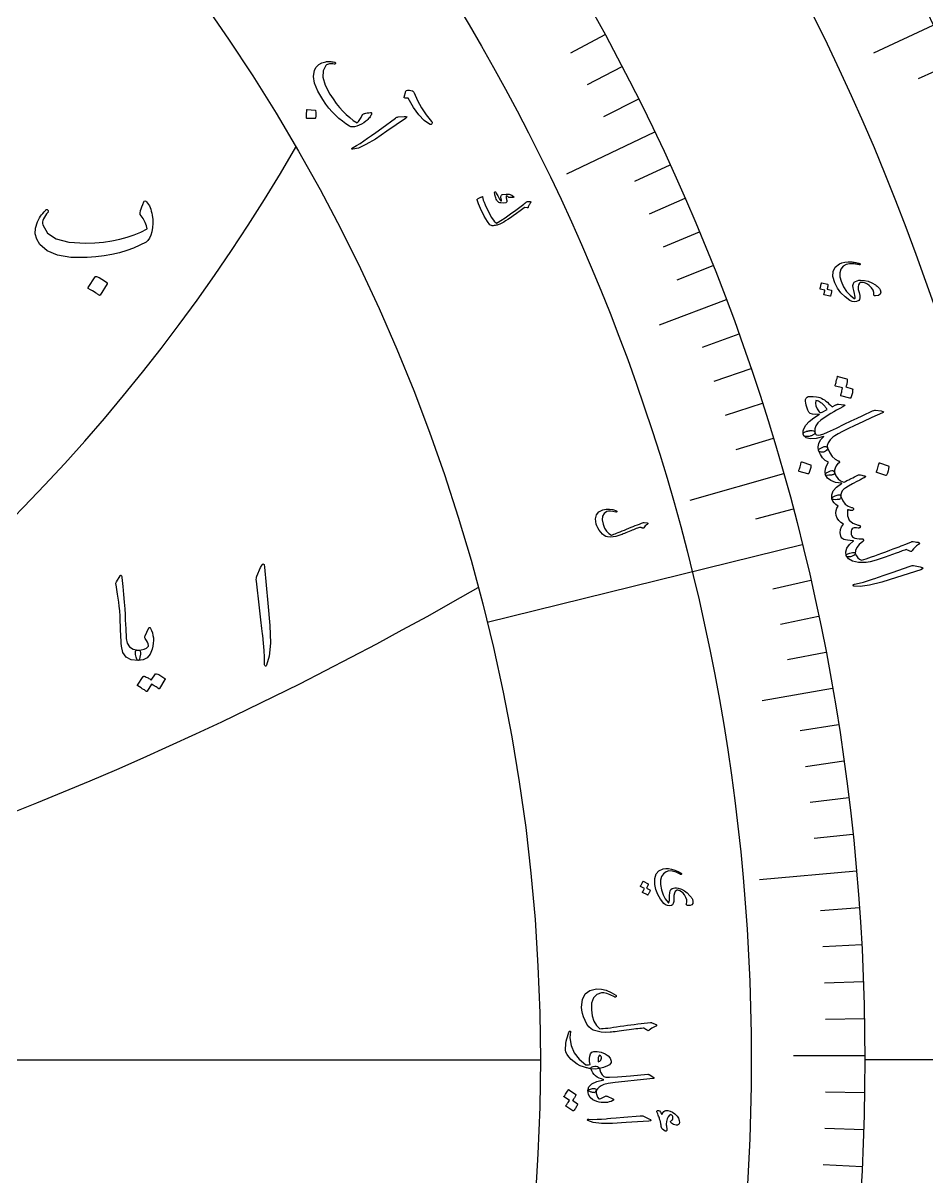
# Model space of a CAD drawing. Header units: millimetres. Extents: x -140 to 140, y -140 to 184.
# Drawn here: x 67.7 to 114.5, y -6.1 to 53.7 of the extents above; entities that cross this region are included whole.
import ezdxf

# ---------------------------------------------------------------- set-up
doc = ezdxf.new("R2010")
doc.units = ezdxf.units.MM
for name, color, linetype in [('CUT_OUTER', 1, 'Continuous'), ('ENGRAVE', 7, 'Continuous'), ('ENGRAVE_FINE', 8, 'Continuous'), ('TEXT', 5, 'Continuous')]:
    doc.layers.add(name, color=color, linetype=linetype)

msp = doc.modelspace()

# ---------------------------------------------------------------- linework, layer by layer
at = {"layer": 'CUT_OUTER'}
msp.add_arc((0, 0), 140, 175.78125, 4.570313, dxfattribs=at)
at = {"layer": 'ENGRAVE'}
for points in [[(114.8292, 53.5457), (111.7586, 52.1139)], [(100.4062, 48.0238), (95.8595, 45.8491)], [(104.1177, 39.3345), (100.6602, 38.0283)], [(107.0856, 30.3374), (102.2365, 28.9637)], [(108.0583, 26.6663), (91.7476, 22.6412)], [(109.6275, 19.2226), (105.987, 18.5842)], [(110.8702, 9.7716), (105.8497, 9.3291)], [(-94.5, 0), (94.5, 0)], [(0, 0), (94.5, 0)], [(111.2998, 0.2216), (107.6038, 0.2143)], [(126.7, 0), (111.3, 0)]]:
    msp.add_lwpolyline(points, dxfattribs=at)
for radius in [137.2, 137.2, 133.525, 126.7, 126.7, 121.31, 111.3, 111.3, 105.42, 94.5, 94.5]:
    msp.add_circle((0, 0), radius, dxfattribs=at)
for centre, radius, end in [((0, 94.5), 94.5, 330.000001), ((0, 182.56), 182.56, 300)]:
    msp.add_arc(centre, radius, 270, end, dxfattribs=at)
at = {"layer": 'ENGRAVE_FINE'}
for points in [[(97.8356, 53.0648), (96.0635, 52.1037)], [(98.7205, 51.3999), (96.9324, 50.4689)], [(115.7462, 51.5335), (114.058, 50.7819)], [(99.5774, 49.7194), (97.7738, 48.8189)], [(101.2065, 46.3135), (99.3733, 45.4746)], [(101.978, 44.5889), (100.1309, 43.7812)], [(102.7206, 42.8506), (100.86, 42.0744)], [(103.4339, 41.0989), (101.5604, 40.3545)], [(104.7717, 37.5578), (102.8739, 36.8775)], [(105.3957, 35.7692), (103.4866, 35.1213)], [(105.9895, 33.9693), (104.0697, 33.354)], [(106.5529, 32.1585), (104.6229, 31.576)], [(107.5875, 28.5065), (105.6387, 27.9902)], [(108.4979, 24.8172), (106.5327, 24.3677)], [(108.9061, 22.9599), (106.9334, 22.544)], [(109.2827, 21.0948), (107.3032, 20.7127)], [(109.9404, 17.3436), (107.949, 17.0294)], [(110.2213, 15.4585), (108.2248, 15.1785)], [(110.4699, 13.5677), (108.469, 13.322)], [(110.6863, 11.6719), (108.6814, 11.4605)], [(111.0216, 7.8673), (109.0106, 7.7248)], [(111.1403, 5.9596), (109.1272, 5.8517)], [(111.2263, 4.0491), (109.2117, 3.9757)], [(111.2795, 2.1362), (109.2639, 2.0975)], [(111.2871, -1.6941), (109.2713, -1.6634)], [(111.2414, -3.6104), (109.2265, -3.5451)], [(111.1627, -5.5268), (109.1492, -5.4267)]]:
    msp.add_lwpolyline(points, dxfattribs=at)
at = {"layer": 'TEXT'}
for points in [[(85.7517, 48.9554), (85.7329, 48.9076), (85.7091, 48.8602), (85.6804, 48.813), (85.6467, 48.7662), (85.6083, 48.7198), (85.5655, 48.674), (85.5182, 48.6288), (85.4666, 48.5841), (85.3581, 48.5026), (85.2442, 48.4331), (85.1249, 48.3756), (85.0002, 48.3299), (84.8823, 48.301), (84.7793, 48.2913), (84.6913, 48.301), (84.6181, 48.3299), (84.4316, 48.4475), (84.2489, 48.5803), (84.0698, 48.7285), (83.8943, 48.8918), (83.7227, 49.0708), (83.5556, 49.2657), (83.3927, 49.4764), (83.234, 49.7032), (82.9721, 50.1494), (82.8139, 50.5502), (82.7601, 50.9069), (82.8113, 51.2203), (82.8977, 51.3897), (83.0226, 51.5207), (83.1861, 51.6131), (83.3883, 51.6666), (83.4358, 51.6717), (83.4858, 51.6745), (83.5383, 51.675), (83.5933, 51.6732), (83.6508, 51.6689), (83.7108, 51.6624), (83.7732, 51.6535), (83.8381, 51.6422), (83.8576, 51.637), (83.8729, 51.6286), (83.884, 51.6168), (83.8908, 51.6018), (83.8931, 51.5902), (83.8914, 51.5783), (83.8857, 51.566), (83.876, 51.5534), (83.8655, 51.5439), (83.8534, 51.5382), (83.8396, 51.5363), (83.8241, 51.5383), (83.7615, 51.5478), (83.6997, 51.5527), (83.6385, 51.5531), (83.578, 51.549), (83.5242, 51.5385), (83.4767, 51.5214), (83.4353, 51.4976), (83.4001, 51.4672), (83.2495, 51.2003), (83.2343, 50.865), (83.3536, 50.4606), (83.6063, 49.986), (83.7672, 49.7383), (83.9318, 49.5087), (84.1002, 49.2974), (84.2727, 49.1042), (84.4495, 48.9289), (84.6308, 48.7712), (84.8168, 48.6311), (85.0075, 48.5086), (85.0827, 48.5741), (85.1548, 48.6666), (85.2237, 48.7861), (85.2893, 48.9328), (85.2986, 48.9416), (85.319, 48.9525), (85.3503, 48.9657), (85.3928, 48.9811), (85.3977, 48.9815), (85.4017, 48.9822), (85.405, 48.983), (85.4075, 48.9841), (85.4676, 49.0007), (85.5375, 49.0146), (85.6172, 49.0258), (85.7066, 49.0343), (85.7364, 49.0324), (85.7538, 49.0186), (85.7589, 48.9929), (85.7517, 48.9554)], [(88.8692, 48.5766), (88.892, 48.5429), (88.9014, 48.5103), (88.8973, 48.4787), (88.8799, 48.4482), (88.8539, 48.4246), (88.8244, 48.4138), (88.7913, 48.4156), (88.7547, 48.4302), (88.4826, 48.629), (88.2107, 48.9198), (87.9379, 49.3024), (87.6632, 49.7766), (87.6152, 49.7747), (87.5714, 49.775), (87.5317, 49.7777), (87.4961, 49.7827), (87.4703, 49.7898), (87.4533, 49.8004), (87.4451, 49.8147), (87.4458, 49.8327), (87.5296, 50.1449), (87.5565, 50.1789), (87.622, 50.1935), (87.7259, 50.1885), (87.8684, 50.1638), (87.8963, 50.1508), (87.9211, 50.1289), (87.9427, 50.0982), (87.9611, 50.0586), (88.1348, 49.6562), (88.3439, 49.2754), (88.5886, 48.9156), (88.8692, 48.5766)], [(82.836, 49.1665), (82.8441, 49.1645), (82.8513, 49.1593), (82.8577, 49.1509), (82.8632, 49.1392), (82.8773, 49.0422), (82.8815, 48.9454), (82.8758, 48.849), (82.8601, 48.7529), (82.8557, 48.7418), (82.8491, 48.7342), (82.8405, 48.7302), (82.8298, 48.7296), (82.4084, 48.7347), (82.3969, 48.7373), (82.3898, 48.7452), (82.3871, 48.7585), (82.3889, 48.777), (82.3904, 48.7931), (82.3921, 48.8181), (82.3941, 48.8519), (82.3963, 48.8947), (82.3984, 48.9469), (82.4001, 49.0091), (82.4013, 49.0811), (82.4021, 49.1631), (82.4035, 49.1747), (82.4072, 49.1824), (82.4133, 49.186), (82.4218, 49.1857)], [(87.4418, 48.8361), (87.5411, 48.8383), (87.5862, 48.8207), (87.5771, 48.7834), (87.5139, 48.7263), (86.5525, 48.0647), (85.9608, 47.6615), (85.4696, 47.3726), (85.0796, 47.1972), (84.7908, 47.1348), (84.7631, 47.1372), (84.7455, 47.1432), (84.7381, 47.1528), (84.7408, 47.1661), (84.749, 47.1801), (84.7619, 47.194), (84.7796, 47.2079), (84.8021, 47.2218), (84.9816, 47.3217), (85.1673, 47.4359), (85.3592, 47.5645), (85.5574, 47.7076), (85.6098, 47.7439), (85.7502, 47.8437), (85.9788, 48.0071), (86.2953, 48.2342), (86.9925, 48.7457), (87.0312, 48.7701), (87.0691, 48.7886), (87.1062, 48.8011), (87.1427, 48.8076)], [(93.1253, 44.6744), (93.1272, 44.6686), (93.1273, 44.6629), (93.1256, 44.6572), (93.1222, 44.6516), (93.1183, 44.6484), (93.1136, 44.6457), (93.1083, 44.6436), (93.1022, 44.642), (92.9221, 44.63), (92.9033, 44.63), (92.8878, 44.6321), (92.8757, 44.6363), (92.867, 44.6425), (92.8395, 44.6738), (92.8114, 44.6981), (92.7826, 44.7154), (92.7532, 44.7258), (92.741, 44.7248), (92.7326, 44.7141), (92.7279, 44.6937), (92.7271, 44.6637), (92.7293, 44.6449), (92.7321, 44.6258), (92.7356, 44.6064), (92.7396, 44.5866), (92.7444, 44.5662), (92.7499, 44.5451), (92.7562, 44.5233), (92.7633, 44.5007), (92.7681, 44.4134), (92.7175, 44.3604), (92.6114, 44.3418), (92.4499, 44.3574), (92.3977, 44.3707), (92.3541, 44.3871), (92.319, 44.4068), (92.2924, 44.4296), (92.2705, 44.4583), (92.2466, 44.5009), (92.2208, 44.5576), (92.193, 44.6283), (92.1795, 44.6647), (92.168, 44.6999), (92.1583, 44.7338), (92.1506, 44.7664), (92.1443, 44.7975), (92.1388, 44.8268), (92.1342, 44.8544), (92.1304, 44.8801), (92.1314, 44.8976), (92.1353, 44.9116), (92.1422, 44.9223), (92.1521, 44.9295), (92.1641, 44.9332), (92.1747, 44.9317), (92.1839, 44.9251), (92.1916, 44.9134), (92.2136, 44.8749), (92.2379, 44.8309), (92.2644, 44.7813), (92.2931, 44.7261), (92.3466, 44.6232), (92.3922, 44.5447), (92.4299, 44.4906), (92.4598, 44.4609), (92.4654, 44.4578), (92.4711, 44.4575), (92.4768, 44.4598), (92.4825, 44.4647), (92.4854, 44.4692), (92.4869, 44.4756), (92.487, 44.4841), (92.4857, 44.4945), (92.4656, 44.5872), (92.4589, 44.6267), (92.4573, 44.6626), (92.461, 44.6948), (92.47, 44.7235), (92.4837, 44.7506), (92.5013, 44.7713), (92.523, 44.7856), (92.5486, 44.7933), (92.7347, 44.8187), (92.8929, 44.8074), (93.0231, 44.7592), (93.1253, 44.6744)], [(74.1139, 44.415), (74.1652, 44.3507), (74.2121, 44.2797), (74.2547, 44.2021), (74.293, 44.1178), (74.3271, 44.0273), (74.3569, 43.9311), (74.3824, 43.8291), (74.4035, 43.7215), (74.4312, 43.5052), (74.4378, 43.2909), (74.4236, 43.0785), (74.3883, 42.8679), (74.335, 42.6803), (74.2664, 42.5288), (74.1825, 42.4135), (74.0835, 42.3345), (73.7691, 42.1682), (73.4357, 42.0201), (73.0832, 41.8901), (72.7117, 41.7781), (72.3211, 41.6853), (71.9115, 41.6124), (71.4828, 41.5595), (71.0351, 41.5267), (70.1958, 41.5352), (69.5071, 41.6524), (68.9688, 41.8782), (68.5811, 42.2125), (68.422, 42.474), (68.3487, 42.7555), (68.3611, 43.057), (68.4592, 43.3785), (68.4923, 43.4479), (68.5306, 43.5186), (68.5742, 43.5907), (68.623, 43.6643), (68.6771, 43.7394), (68.7364, 43.8158), (68.8009, 43.8937), (68.8707, 43.973), (68.8941, 43.9954), (68.9184, 44.0092), (68.9436, 44.0144), (68.9698, 44.0111), (68.9874, 44.0044), (69.0022, 43.992), (69.0141, 43.9739), (69.0231, 43.9501), (69.0274, 43.9277), (69.025, 43.9063), (69.016, 43.8858), (69.0003, 43.8663), (68.935, 43.7887), (68.8764, 43.7082), (68.8245, 43.6248), (68.7793, 43.5386), (68.7483, 43.4562), (68.7316, 43.3766), (68.7293, 43.3), (68.7412, 43.2261), (68.9793, 42.7951), (69.4271, 42.4926), (70.0844, 42.3188), (70.9512, 42.2735), (71.4278, 42.2918), (71.882, 42.3316), (72.3137, 42.3928), (72.7231, 42.4755), (73.1106, 42.5795), (73.4766, 42.705), (73.8213, 42.852), (74.1444, 43.0204), (74.113, 43.1775), (74.0415, 43.3519), (73.9301, 43.5434), (73.7786, 43.752), (73.7739, 43.772), (73.7748, 43.8091), (73.7815, 43.8634), (73.7939, 43.9349), (73.7972, 43.942), (73.7996, 43.9482), (73.801, 43.9535), (73.8015, 43.9577), (73.8263, 44.0549), (73.8625, 44.1635), (73.9101, 44.2835), (73.9692, 44.415), (73.9953, 44.455), (74.0282, 44.4683), (74.0677, 44.455), (74.1139, 44.415)], [(93.9962, 44.3744), (93.9733, 44.3436), (93.9524, 44.3128), (93.9333, 44.282), (93.9162, 44.2513), (93.9012, 44.2204), (93.8882, 44.1893), (93.8774, 44.1577), (93.8687, 44.1259), (93.8619, 44.1121), (93.8506, 44.1032), (93.8347, 44.0993), (93.8143, 44.1004), (93.7039, 44.1123), (93.6922, 44.113), (93.6827, 44.1129), (93.6752, 44.112), (93.6699, 44.1104), (93.4603, 43.9536), (93.2701, 43.8137), (93.0993, 43.6905), (92.9479, 43.5841), (92.816, 43.4947), (92.7038, 43.4224), (92.6113, 43.3672), (92.5384, 43.3292), (92.3981, 43.2635), (92.3525, 43.2452), (92.3057, 43.2289), (92.2577, 43.2147), (92.2085, 43.2026), (92.158, 43.1927), (92.1063, 43.1851), (92.0531, 43.18), (91.9986, 43.1773), (91.8906, 43.2312), (91.7556, 43.3983), (91.5931, 43.6783), (91.402, 44.0708), (91.347, 44.1956), (91.2991, 44.3126), (91.2584, 44.4217), (91.2249, 44.5229), (91.2244, 44.5334), (91.2269, 44.5423), (91.2323, 44.5495), (91.2408, 44.5552), (91.283, 44.579), (91.3216, 44.6004), (91.3566, 44.6193), (91.3879, 44.6358), (91.4159, 44.65), (91.441, 44.6621), (91.4631, 44.6722), (91.4823, 44.6801), (91.4934, 44.684), (91.5011, 44.6832), (91.5053, 44.6776), (91.5062, 44.6672), (91.5184, 44.5912), (91.5453, 44.4986), (91.5866, 44.3895), (91.6424, 44.2637), (91.8205, 43.8935), (91.9763, 43.6117), (92.1107, 43.4186), (92.2241, 43.3145), (92.3111, 43.3555), (92.4611, 43.4476), (92.6739, 43.5908), (92.9494, 43.7852), (93.224, 43.9827), (93.431, 44.1332), (93.5707, 44.2367), (93.6432, 44.2929), (93.6626, 44.309), (93.6809, 44.3241), (93.6978, 44.3381), (93.7136, 44.3511), (93.7278, 44.3629), (93.7405, 44.3736), (93.7515, 44.383), (93.761, 44.3913), (93.7823, 44.4076), (93.8047, 44.4191), (93.828, 44.4257), (93.8523, 44.4274), (93.987, 44.4235), (93.9965, 44.4224), (94.0037, 44.4198), (94.0085, 44.4156), (94.011, 44.4099), (94.0105, 44.4012), (94.0079, 44.3924), (94.0031, 44.3835), (93.9962, 44.3744)], [(111.7739, 39.6097), (111.7715, 39.7287), (111.7307, 39.848), (111.6514, 39.9673), (111.5335, 40.0867), (111.4374, 40.1546), (111.3345, 40.2029), (111.2248, 40.2315), (111.1084, 40.2404), (111.0867, 40.2376), (111.0657, 40.2305), (111.0454, 40.219), (111.0257, 40.2031), (110.9746, 40.126), (110.9532, 40.02), (110.9616, 39.8852), (110.9995, 39.7215), (111.0383, 39.5605), (111.0483, 39.4371), (111.0295, 39.3514), (110.9822, 39.3034), (110.8637, 39.258), (110.7488, 39.2437), (110.6377, 39.2604), (110.5304, 39.3081), (110.2777, 39.4905), (110.0628, 39.7034), (109.8855, 39.9473), (109.7456, 40.2222), (109.6521, 40.5441), (109.6605, 40.8141), (109.771, 41.0327), (109.9841, 41.1999), (110.1151, 41.2541), (110.2664, 41.289), (110.4378, 41.3046), (110.6295, 41.3008), (110.6845, 41.295), (110.7382, 41.288), (110.7904, 41.2797), (110.8413, 41.2703), (110.891, 41.2594), (110.9399, 41.2471), (110.9879, 41.2332), (111.0351, 41.2179), (111.0559, 41.208), (111.0672, 41.1964), (111.0689, 41.1831), (111.061, 41.1681), (111.0485, 41.1567), (111.0344, 41.1499), (111.0186, 41.1475), (111.0011, 41.1496), (110.7353, 41.2035), (110.5111, 41.2103), (110.3284, 41.1703), (110.1871, 41.0839), (110.062, 40.929), (110.0005, 40.7474), (110.0025, 40.539), (110.0677, 40.3035), (110.198, 40.0189), (110.3544, 39.7765), (110.537, 39.5762), (110.746, 39.4179), (110.7619, 39.4095), (110.775, 39.4089), (110.7854, 39.416), (110.7931, 39.4309), (110.7988, 39.4823), (110.7897, 39.5647), (110.7657, 39.6781), (110.7268, 39.8225), (110.693, 39.9715), (110.6867, 40.0923), (110.7081, 40.185), (110.7573, 40.2496), (110.8257, 40.2962), (110.9028, 40.3302), (110.9887, 40.3517), (111.0832, 40.3607), (111.2795, 40.3494), (111.4725, 40.3046), (111.6623, 40.2264), (111.8487, 40.1145), (111.8945, 40.0834), (111.9357, 40.0519), (111.9724, 40.0203), (112.0046, 39.9883), (112.0324, 39.9565), (112.0558, 39.9249), (112.075, 39.8937), (112.09, 39.8628), (112.1229, 39.7329), (112.0955, 39.6365), (112.0078, 39.5735), (111.8599, 39.5439), (111.8166, 39.5457), (111.7878, 39.5573), (111.7736, 39.5786), (111.7739, 39.6097)], [(71.4542, 40.5359), (71.4638, 40.5455), (71.4771, 40.5512), (71.4942, 40.5531), (71.5152, 40.5512), (71.6633, 40.4912), (71.8029, 40.4178), (71.9339, 40.3311), (72.0563, 40.2311), (72.0682, 40.2158), (72.0734, 40.2006), (72.072, 40.1854), (72.0639, 40.1701), (71.7057, 39.5909), (71.6924, 39.5771), (71.6752, 39.5738), (71.6543, 39.5809), (71.6295, 39.5985), (71.6081, 39.6138), (71.5743, 39.6367), (71.5281, 39.6671), (71.4695, 39.7052), (71.3976, 39.751), (71.3113, 39.8043), (71.2108, 39.8653), (71.096, 39.9339), (71.0808, 39.9453), (71.0732, 39.9567), (71.0732, 39.9682), (71.0808, 39.9796)], [(109.5582, 39.8431), (109.5638, 39.8406), (109.5683, 39.8358), (109.5718, 39.8289), (109.5742, 39.8197), (109.5736, 39.7836), (109.5715, 39.7481), (109.5678, 39.7131), (109.5624, 39.6787), (109.5554, 39.6446), (109.5464, 39.6105), (109.5356, 39.5764), (109.523, 39.5424), (109.518, 39.5349), (109.5117, 39.5301), (109.5039, 39.528), (109.4947, 39.5285), (109.1903, 39.593), (109.1855, 39.596), (109.1833, 39.6022), (109.1836, 39.6116), (109.1864, 39.6243), (109.1899, 39.6335), (109.194, 39.6479), (109.1987, 39.6676), (109.2041, 39.6925), (109.2103, 39.7229), (109.2174, 39.7591), (109.2253, 39.8012), (109.2341, 39.849), (108.9969, 39.9005), (108.9889, 39.9039), (108.9848, 39.9106), (108.9847, 39.9206), (108.9884, 39.9337), (108.9916, 39.9452), (108.9962, 39.963), (109.0021, 39.9872), (109.0094, 40.0178), (109.0179, 40.0553), (109.0274, 40.1), (109.0379, 40.1519), (109.0495, 40.211), (109.0525, 40.2178), (109.0566, 40.2218), (109.0617, 40.223), (109.0679, 40.2214), (109.364, 40.1517), (109.3696, 40.1492), (109.3741, 40.1444), (109.3776, 40.1375), (109.38, 40.1283), (109.381, 40.0981), (109.3803, 40.0682), (109.3778, 40.0386), (109.3737, 40.0092), (109.3679, 39.9803), (109.3609, 39.9517), (109.3525, 39.9236), (109.3429, 39.8959)], [(110.6495, 34.7439), (110.658, 34.7395), (110.6647, 34.7316), (110.6697, 34.7203), (110.6729, 34.7056), (110.67, 34.6485), (110.6647, 34.5924), (110.6569, 34.5373), (110.6466, 34.4833), (110.6337, 34.4299), (110.6179, 34.3767), (110.5992, 34.3237), (110.5776, 34.2709), (110.5695, 34.2595), (110.5594, 34.2525), (110.5472, 34.2498), (110.533, 34.2514), (110.0656, 34.3789), (110.0583, 34.384), (110.0552, 34.3941), (110.0562, 34.4089), (110.0613, 34.4286), (110.0672, 34.4429), (110.0744, 34.4654), (110.0829, 34.4961), (110.0927, 34.535), (110.104, 34.5826), (110.117, 34.6393), (110.1317, 34.705), (110.148, 34.7799), (109.7836, 34.8805), (109.7714, 34.8866), (109.7655, 34.8974), (109.7658, 34.9132), (109.7723, 34.9337), (109.7779, 34.9515), (109.786, 34.9792), (109.7965, 35.017), (109.8095, 35.0649), (109.8246, 35.1234), (109.8417, 35.1932), (109.8609, 35.2744), (109.8819, 35.367), (109.887, 35.3775), (109.8935, 35.3835), (109.9015, 35.385), (109.9109, 35.382), (110.3658, 35.2482), (110.3743, 35.2438), (110.381, 35.236), (110.386, 35.2247), (110.3893, 35.21), (110.3892, 35.1621), (110.3865, 35.1149), (110.3811, 35.0682), (110.373, 35.0221), (110.3625, 34.9767), (110.35, 34.9321), (110.3355, 34.8883), (110.319, 34.8453)], [(109.031, 33.119), (108.8708, 32.9747), (108.7653, 32.8235), (108.7143, 32.6654), (108.7179, 32.5001), (108.7169, 32.4543), (108.6966, 32.4117), (108.6571, 32.3725), (108.5984, 32.3366), (108.566, 32.3221), (108.5325, 32.3086), (108.4979, 32.2963), (108.4624, 32.285), (108.426, 32.2755), (108.3888, 32.2686), (108.3508, 32.2643), (108.3121, 32.2624), (108.2472, 32.2639), (108.197, 32.2724), (108.1615, 32.2881), (108.1406, 32.3109), (108.1152, 32.3957), (108.1062, 32.482), (108.1135, 32.5697), (108.1371, 32.6589), (108.2438, 32.85), (108.4158, 33.0407), (108.6531, 33.2309), (108.9557, 33.4207), (108.7452, 33.4107), (108.5837, 33.4239), (108.4712, 33.4604), (108.4077, 33.5203), (108.3885, 33.5574), (108.3698, 33.5972), (108.3518, 33.6395), (108.3343, 33.6845), (108.3173, 33.7324), (108.3006, 33.7836), (108.2843, 33.838), (108.2684, 33.8957), (108.2425, 34.0028), (108.228, 34.087), (108.2249, 34.1482), (108.2333, 34.1865), (108.271, 34.2568), (108.3165, 34.3065), (108.37, 34.3357), (108.4314, 34.3443), (108.6337, 34.3372), (108.7925, 34.3252), (108.9077, 34.3084), (108.9792, 34.287), (109.0546, 34.2509), (109.1308, 34.2079), (109.2076, 34.1581), (109.2852, 34.1013), (109.3634, 34.0376), (109.4424, 33.967), (109.522, 33.8895), (109.6022, 33.805), (109.7981, 33.8993), (109.822, 33.9094), (109.8442, 33.9185), (109.8645, 33.9267), (109.883, 33.934), (109.8998, 33.9398), (109.9152, 33.9433), (109.9293, 33.9446), (109.9418, 33.9437), (110.2151, 33.9147), (110.2537, 33.9035), (110.2591, 33.8814), (110.2312, 33.8485), (110.1702, 33.8046), (110.0028, 33.7205), (109.8426, 33.6356), (109.6897, 33.5499), (109.5441, 33.4633), (109.4055, 33.3765), (109.2738, 33.2902), (109.1489, 33.2044), (109.031, 33.119)], [(109.351, 33.6713), (109.3288, 33.7045), (109.3049, 33.7387), (109.2793, 33.7736), (109.2521, 33.8095), (109.2222, 33.8456), (109.189, 33.8814), (109.1523, 33.9167), (109.1123, 33.9517), (109.0725, 33.9857), (109.0316, 34.0165), (108.9895, 34.0442), (108.9463, 34.0686), (108.9021, 34.0895), (108.857, 34.1066), (108.8109, 34.1199), (108.764, 34.1294), (108.7476, 33.9963), (108.7695, 33.8549), (108.8298, 33.7051), (108.9282, 33.5467), (108.9554, 33.5257), (108.9925, 33.5161), (109.0394, 33.5179), (109.0961, 33.5311)], [(108.4825, 32.5742), (108.5796, 32.5755), (108.6512, 32.5636), (108.6973, 32.5385), (108.7179, 32.5001), (108.7304, 32.443), (108.7467, 32.3988), (108.7669, 32.3676), (108.7909, 32.3494), (108.883, 32.3329), (109.0106, 32.3506), (109.1735, 32.4025), (109.3718, 32.4886), (109.8304, 32.7071), (110.2385, 32.9018), (110.5963, 33.0724), (110.9038, 33.2189), (111.1609, 33.3412), (111.3677, 33.4398), (111.5241, 33.5145), (111.6303, 33.5651), (111.7016, 33.5951), (111.7622, 33.6162), (111.8122, 33.6284), (111.8516, 33.6317), (112.154, 33.5962), (112.2289, 33.5698), (112.2639, 33.5429), (112.2591, 33.5156), (112.2144, 33.4879), (111.6717, 33.2456), (111.1927, 33.0281), (110.7775, 32.835), (110.4262, 32.6663), (110.1383, 32.5224), (109.9133, 32.4037), (109.7513, 32.31), (109.6522, 32.2414), (109.4998, 32.0928), (109.402, 31.9487), (109.3588, 31.8089), (109.3702, 31.6733), (109.3732, 31.6303), (109.3569, 31.5887), (109.3213, 31.5485), (109.2664, 31.5097), (109.213, 31.4828), (109.1574, 31.4658), (109.0997, 31.4585), (109.0399, 31.4611), (108.9878, 31.472), (108.948, 31.4886), (108.9206, 31.5109), (108.9056, 31.5387), (108.8811, 31.7265), (108.9174, 31.9113), (109.0144, 32.0935), (109.1723, 32.2731), (108.7814, 32.1711), (108.479, 32.1443), (108.2649, 32.1926), (108.1391, 32.316), (108.1232, 32.3528), (108.1152, 32.3864), (108.1152, 32.4168), (108.1232, 32.4441), (108.1414, 32.4735), (108.17, 32.4984), (108.2091, 32.5188), (108.2587, 32.5347), (108.2876, 32.5406), (108.3162, 32.5464), (108.3445, 32.5522), (108.3724, 32.5578), (108.4001, 32.563), (108.4277, 32.5674), (108.4552, 32.5712), (108.4825, 32.5742)], [(109.7247, 30.4225), (109.7227, 30.3779), (109.7171, 30.3441), (109.7078, 30.3211), (109.6948, 30.3088), (109.6725, 30.2985), (109.6444, 30.2893), (109.6104, 30.2813), (109.5705, 30.2744), (109.4404, 30.2596), (109.3451, 30.2578), (109.2845, 30.269), (109.2586, 30.2933), (109.2398, 30.4374), (109.2603, 30.5925), (109.32, 30.7588), (109.4189, 30.9365), (109.255, 31.033), (109.1147, 31.1663), (108.9978, 31.3366), (108.9041, 31.5438), (108.9022, 31.5686), (108.9112, 31.5917), (108.9312, 31.6131), (108.9622, 31.6328), (109.1671, 31.7368), (109.1899, 31.7483), (109.2166, 31.754), (109.2471, 31.7538), (109.2814, 31.7478), (109.3096, 31.7375), (109.3335, 31.7225), (109.3532, 31.7028), (109.3687, 31.6784), (109.4823, 31.4299), (109.6131, 31.2363), (109.7615, 31.0974), (109.9277, 31.0134), (109.9498, 31.0043), (109.9675, 30.9912), (109.9807, 30.974), (109.9894, 30.9528), (109.9923, 30.9316), (109.9876, 30.9146), (109.9755, 30.9018), (109.956, 30.8932), (109.9367, 30.8871), (109.9205, 30.8804), (109.9071, 30.8732), (109.8968, 30.8654), (109.8166, 30.7493), (109.7612, 30.6368), (109.7306, 30.5279), (109.7247, 30.4225)], [(108.4881, 30.811), (108.4964, 30.8065), (108.5028, 30.7986), (108.5073, 30.7875), (108.51, 30.7732), (108.4974, 30.6625), (108.4739, 30.5551), (108.4397, 30.451), (108.3947, 30.3501), (108.3866, 30.3393), (108.3772, 30.3329), (108.3666, 30.3309), (108.3547, 30.3335), (107.8944, 30.4617), (107.8825, 30.4679), (107.8771, 30.4787), (107.878, 30.494), (107.8853, 30.5138), (107.8916, 30.531), (107.9007, 30.5579), (107.9127, 30.5945), (107.9275, 30.6408), (107.9449, 30.6975), (107.9648, 30.7652), (107.987, 30.8439), (108.0117, 30.9336), (108.0165, 30.946), (108.0228, 30.9533), (108.0305, 30.9555), (108.0397, 30.9526)], [(110.9798, 30.2769), (111.0031, 30.2819), (111.0384, 30.2817), (111.0854, 30.2763), (111.1444, 30.2657), (111.2011, 30.2528), (111.247, 30.2417), (111.2818, 30.2326), (111.3057, 30.2254), (111.3285, 30.2056), (111.3307, 30.1845), (111.3125, 30.162), (111.2737, 30.1381), (111.2466, 30.1243), (111.2145, 30.1074), (111.1773, 30.0873), (111.135, 30.0642), (111.0878, 30.0386), (111.0359, 30.0114), (110.9791, 29.9826), (110.9176, 29.9522), (110.663, 29.8176), (110.461, 29.705), (110.3114, 29.6145), (110.2144, 29.5457), (110.1357, 29.4616), (110.0848, 29.3697), (110.0617, 29.27), (110.0662, 29.1626), (110.0681, 29.132), (110.0624, 29.1035), (110.0492, 29.0772), (110.0285, 29.053), (109.9991, 29.0301), (109.9638, 29.0139), (109.9225, 29.0043), (109.8753, 29.0016), (109.7599, 28.9966), (109.6753, 29.0011), (109.6216, 29.0152), (109.5987, 29.0387), (109.5894, 29.2551), (109.6687, 29.4588), (109.8367, 29.6503), (110.0934, 29.8296), (110.1021, 29.8371), (110.1052, 29.8425), (110.1026, 29.8456), (110.0943, 29.8465), (109.7856, 29.8964), (109.5435, 29.9874), (109.3679, 30.1196), (109.2586, 30.2933), (109.2545, 30.3153), (109.2605, 30.3367), (109.2763, 30.3573), (109.3022, 30.3773), (109.341, 30.3995), (109.3906, 30.4254), (109.451, 30.455), (109.5223, 30.4883), (109.5944, 30.5112), (109.6521, 30.5078), (109.6956, 30.4783), (109.7247, 30.4225), (109.805, 30.2313), (109.912, 30.0814), (110.0458, 29.9725), (110.2066, 29.9047), (110.224, 29.9073), (110.2578, 29.9214), (110.308, 29.9468), (110.3745, 29.9837), (110.4156, 30.0065), (110.4669, 30.0332), (110.5282, 30.0636), (110.5997, 30.0979), (110.6808, 30.1362), (110.7712, 30.1788), (110.8708, 30.2257), (110.9798, 30.2769)], [(112.517, 30.7474), (112.5253, 30.7426), (112.5317, 30.7344), (112.5363, 30.7229), (112.5389, 30.708), (112.5261, 30.5941), (112.5024, 30.4837), (112.468, 30.3769), (112.4228, 30.2737), (112.4146, 30.2626), (112.4052, 30.2562), (112.3946, 30.2544), (112.3827, 30.2572), (111.9214, 30.3983), (111.9095, 30.4049), (111.9041, 30.4161), (111.905, 30.4319), (111.9123, 30.4523), (111.9187, 30.4699), (111.9279, 30.4974), (111.9399, 30.535), (111.9548, 30.5825), (111.9723, 30.6406), (111.9923, 30.7101), (112.0147, 30.7909), (112.0395, 30.883), (112.0444, 30.8957), (112.0507, 30.9031), (112.0585, 30.9052), (112.0677, 30.9021)], [(110.6142, 28.597), (110.6467, 28.588), (110.6737, 28.5763), (110.6951, 28.5617), (110.7111, 28.5443), (110.7205, 28.5253), (110.7224, 28.5057), (110.7169, 28.4855), (110.7038, 28.4648), (110.6836, 28.4475), (110.6567, 28.4375), (110.6231, 28.4347), (110.5828, 28.4392), (110.5616, 28.4447), (110.5398, 28.4496), (110.5175, 28.4541), (110.4947, 28.4581), (110.4714, 28.4623), (110.4478, 28.4675), (110.4241, 28.4736), (110.4, 28.4807), (110.4, 28.1715), (110.4933, 27.9366), (110.6804, 27.7754), (110.9616, 27.6878), (110.994, 27.6789), (111.0206, 27.6679), (111.0415, 27.6547), (111.0567, 27.6395), (111.0663, 27.6204), (111.0691, 27.601), (111.065, 27.5813), (111.054, 27.5612), (111.0368, 27.5442), (111.0139, 27.5333), (110.9853, 27.5286), (110.951, 27.5301), (110.8671, 27.5377), (110.7979, 27.5391), (110.7433, 27.5345), (110.7034, 27.5239), (110.6508, 27.4919), (110.6142, 27.4424), (110.5938, 27.3756), (110.5893, 27.2915), (110.5998, 27.2038), (110.6231, 27.1317), (110.6591, 27.0751), (110.7079, 27.034), (110.7782, 27.005), (110.8789, 26.9847), (111.01, 26.9731), (111.1714, 26.9701), (111.1911, 26.9687), (111.2072, 26.9594), (111.2196, 26.9424), (111.2284, 26.9175), (111.2321, 26.8908), (111.2293, 26.868), (111.2201, 26.8491), (111.2043, 26.8343), (111.0143, 26.6808), (110.8846, 26.5257), (110.8154, 26.3688), (110.8064, 26.2099), (110.8007, 26.1759), (110.7778, 26.1441), (110.7379, 26.1144), (110.6809, 26.0869), (110.618, 26.0622), (110.5594, 26.0459), (110.505, 26.0383), (110.4547, 26.0391), (110.4073, 26.0457), (110.3716, 26.0578), (110.3478, 26.0754), (110.3358, 26.0986), (110.321, 26.3046), (110.3774, 26.4976), (110.505, 26.6779), (110.7039, 26.8457), (110.7143, 26.8541), (110.7167, 26.8612), (110.7112, 26.8671), (110.6976, 26.8717), (110.5374, 26.8837), (110.4046, 26.8995), (110.2992, 26.9191), (110.2212, 26.9426), (110.1619, 26.9744), (110.1139, 27.0137), (110.0771, 27.0605), (110.0517, 27.1149), (110.0205, 27.29), (110.0331, 27.452), (110.0897, 27.6011), (110.1902, 27.7374), (110.0584, 27.8177), (109.9535, 27.9169), (109.8756, 28.0352), (109.8245, 28.1727), (109.8022, 28.3117), (109.8097, 28.4399), (109.8469, 28.5573), (109.9139, 28.664), (109.7984, 28.7431), (109.7075, 28.8318), (109.6409, 28.9304), (109.5987, 29.0387), (109.6087, 29.0886), (109.6648, 29.1404), (109.767, 29.1941), (109.9152, 29.2497), (109.9631, 29.2566), (110.0042, 29.2444), (110.0386, 29.213), (110.0662, 29.1626), (110.1648, 28.9389), (110.2889, 28.7701), (110.4386, 28.6561), (110.6142, 28.597)], [(100.033, 27.7996), (100.0439, 27.7968), (100.0525, 27.7917), (100.0588, 27.7842), (100.0629, 27.7745), (100.064, 27.764), (100.0613, 27.754), (100.0546, 27.7447), (100.0441, 27.7359), (99.9822, 27.6877), (99.9304, 27.6403), (99.8886, 27.5935), (99.8568, 27.5475), (99.8448, 27.5332), (99.8284, 27.5255), (99.8078, 27.5246), (99.7828, 27.5304), (99.7703, 27.5351), (99.7582, 27.5394), (99.7466, 27.5435), (99.7355, 27.5473), (99.7251, 27.5508), (99.7156, 27.5542), (99.7069, 27.5574), (99.6991, 27.5605), (99.685, 27.5653), (99.6693, 27.5672), (99.652, 27.5662), (99.633, 27.5622), (99.5814, 27.5439), (99.5253, 27.5232), (99.4648, 27.5001), (99.3998, 27.4744), (99.3303, 27.4465), (99.2563, 27.4166), (99.1777, 27.3845), (99.0946, 27.3504), (99.012, 27.3152), (98.9342, 27.2827), (98.8611, 27.2529), (98.7928, 27.226), (98.7291, 27.2015), (98.67, 27.1794), (98.6153, 27.1595), (98.5651, 27.1419), (98.4148, 27.0962), (98.2679, 27.0691), (98.1246, 27.0604), (97.9848, 27.0702), (97.8978, 27.0934), (97.8099, 27.1418), (97.7211, 27.2156), (97.6313, 27.3147), (97.5486, 27.426), (97.482, 27.5335), (97.4314, 27.6374), (97.397, 27.7377), (97.3593, 28.0027), (97.4035, 28.2131), (97.5297, 28.3693), (97.7384, 28.471), (97.906, 28.5054), (98.0788, 28.5092), (98.2568, 28.4821), (98.44, 28.4241), (98.4511, 28.4189), (98.459, 28.4123), (98.4636, 28.4043), (98.4648, 28.395), (98.464, 28.3844), (98.4613, 28.3758), (98.4568, 28.3691), (98.4506, 28.3644), (98.4407, 28.3595), (98.4305, 28.357), (98.4201, 28.3569), (98.4093, 28.3592), (98.2535, 28.3899), (98.124, 28.4045), (98.0209, 28.4033), (97.9441, 28.3862), (97.7965, 28.2886), (97.7147, 28.1467), (97.6985, 27.9604), (97.7476, 27.7296), (97.8276, 27.5316), (97.9279, 27.3723), (98.0487, 27.2516), (98.1902, 27.1696), (98.2427, 27.1867), (98.3038, 27.208), (98.3733, 27.2335), (98.4513, 27.2632), (98.5379, 27.2973), (98.6332, 27.3361), (98.7373, 27.3797), (98.8501, 27.428), (98.9668, 27.4765), (99.0819, 27.5237), (99.1952, 27.5697), (99.3069, 27.6144), (99.4169, 27.6576), (99.5253, 27.6992), (99.6321, 27.7391), (99.7373, 27.7773), (99.8374, 27.8186), (99.8494, 27.8213), (99.8609, 27.8226), (99.872, 27.8226), (99.8826, 27.8211)], [(113.8064, 26.8349), (113.9002, 26.8189), (113.9745, 26.8067), (114.0293, 26.7984), (114.0645, 26.7939), (114.0873, 26.7894), (114.1048, 26.7808), (114.1171, 26.7681), (114.1242, 26.7514), (114.1255, 26.7308), (114.1196, 26.7121), (114.1063, 26.6952), (114.0856, 26.6801), (113.9839, 26.6094), (113.8952, 26.5326), (113.8196, 26.4498), (113.7571, 26.361), (113.7365, 26.3355), (113.7093, 26.3232), (113.6757, 26.3242), (113.6355, 26.3384), (113.4459, 26.4181), (113.3752, 26.3932), (113.3057, 26.3686), (113.2376, 26.3443), (113.1707, 26.3204), (113.1052, 26.2967), (113.0409, 26.2734), (112.978, 26.2504), (112.9164, 26.2277), (112.3457, 26.0183), (111.8965, 25.8675), (111.569, 25.7749), (111.3633, 25.7401), (110.9724, 25.7535), (110.6707, 25.8184), (110.4581, 25.9351), (110.3345, 26.1038), (110.3333, 26.109), (110.3321, 26.1142), (110.3308, 26.1193), (110.3296, 26.1245), (110.3517, 26.1623), (110.4144, 26.198), (110.5175, 26.2318), (110.6612, 26.2635), (110.7153, 26.2711), (110.7573, 26.2657), (110.7873, 26.247), (110.8052, 26.2151), (110.8629, 26.0893), (110.9368, 25.9905), (111.027, 25.9188), (111.1337, 25.8741), (111.2422, 25.9041), (111.365, 25.9411), (111.502, 25.9853), (111.6531, 26.0366), (111.8179, 26.0946), (111.9957, 26.1588), (112.1866, 26.2292), (112.3904, 26.306), (112.5912, 26.3798), (112.7714, 26.4468), (112.9312, 26.507), (113.0705, 26.5604), (113.1894, 26.6062), (113.2882, 26.6439), (113.3669, 26.6733), (113.4254, 26.6944), (113.711, 26.818), (113.74, 26.8266), (113.7656, 26.8323), (113.7877, 26.835), (113.8064, 26.8349)], [(80.0168, 25.4899), (80.0897, 25.6308), (80.1482, 25.6804), (80.1925, 25.6385), (80.2225, 25.5051), (80.3978, 23.638), (80.5021, 22.492), (80.5255, 21.5765), (80.4678, 20.8916), (80.3292, 20.4372), (80.304, 20.4), (80.2816, 20.38), (80.2621, 20.3771), (80.2454, 20.3914), (80.2321, 20.4138), (80.2225, 20.4429), (80.2168, 20.4786), (80.2149, 20.521), (80.2149, 20.8511), (80.1997, 21.2012), (80.1692, 21.5713), (80.1235, 21.9614), (80.1135, 22.0633), (80.0835, 22.3386), (80.0335, 22.7873), (79.9634, 23.4093), (79.7958, 24.7887), (79.792, 24.8621), (79.7958, 24.9297), (79.8072, 24.9916), (79.8263, 25.0478)], [(72.7426, 25.057), (72.7544, 25.0753), (72.7654, 25.0875), (72.7757, 25.0936), (72.7852, 25.0936), (72.7997, 25.0856), (72.8127, 25.0616), (72.8241, 25.0216), (72.834, 24.9655), (72.8843, 24.5102), (72.9255, 24.0891), (72.9575, 23.7024), (72.9803, 23.3499), (72.995, 23.0485), (73.0085, 22.7783), (73.0209, 22.5394), (73.0322, 22.3317), (73.0419, 22.1553), (73.0497, 22.0101), (73.0556, 21.8962), (73.0596, 21.8135), (73.1137, 21.5658), (73.2334, 21.3837), (73.4185, 21.2671), (73.6693, 21.216), (73.739, 21.1977), (73.7836, 21.1551), (73.803, 21.088), (73.7973, 20.9965), (73.7687, 20.8525), (73.7379, 20.7496), (73.7047, 20.6879), (73.6693, 20.6673), (73.3164, 20.7138), (73.0566, 20.8533), (72.8897, 21.0857), (72.8157, 21.4111), (72.8041, 21.5668), (72.7936, 21.7228), (72.7843, 21.8792), (72.7761, 22.036), (72.7687, 22.1932), (72.7616, 22.3508), (72.755, 22.5087), (72.7487, 22.6671), (72.7372, 22.969), (72.7212, 23.2409), (72.7007, 23.4827), (72.6755, 23.6944), (72.6458, 23.8976), (72.6115, 24.1143), (72.5726, 24.3442), (72.5292, 24.5875), (72.5235, 24.6314), (72.5246, 24.6714), (72.5326, 24.7076), (72.5475, 24.74)], [(114.1638, 25.5187), (114.2723, 25.489), (114.3156, 25.4553), (114.2937, 25.4177), (114.2066, 25.3762), (112.9483, 24.9685), (112.1751, 24.722), (111.5482, 24.567), (111.0678, 24.5025), (110.734, 24.5281), (110.7046, 24.5397), (110.6874, 24.5519), (110.6825, 24.5648), (110.6898, 24.5784), (110.7032, 24.5909), (110.7218, 24.6019), (110.7455, 24.6112), (110.7744, 24.619), (111.0016, 24.6695), (111.2403, 24.7335), (111.4904, 24.8111), (111.7519, 24.9024), (111.8205, 24.9249), (112.0054, 24.9879), (112.3065, 25.0914), (112.7237, 25.2357), (113.6466, 25.5657), (113.6964, 25.5797), (113.7436, 25.5875), (113.788, 25.5891), (113.8296, 25.5844)], [(74.0351, 21.9537), (74.2058, 22.3317), (74.2309, 22.3733), (74.2576, 22.3881), (74.2858, 22.3763), (74.3155, 22.3378), (74.3704, 22.2226), (74.4131, 22.1023), (74.4436, 21.9772), (74.4619, 21.847), (74.4676, 21.7112), (74.4603, 21.5689), (74.4401, 21.4201), (74.407, 21.2648), (74.306, 21.0034), (74.1494, 20.8167), (73.9372, 20.7047), (73.6693, 20.6673), (73.6384, 20.6867), (73.6068, 20.745), (73.5744, 20.8422), (73.5412, 20.9782), (73.5317, 21.051), (73.5336, 21.1109), (73.547, 21.1577), (73.5717, 21.1916), (73.5915, 21.2046), (73.6144, 21.213), (73.6403, 21.2168), (73.6693, 21.216), (73.8381, 21.2214), (73.9848, 21.2557), (74.1094, 21.3189), (74.2119, 21.4111), (74.2165, 21.4184), (74.218, 21.4279), (74.2165, 21.4397), (74.2119, 21.4538), (74.1879, 21.5399), (74.1524, 21.6276), (74.1056, 21.7167), (74.0473, 21.8074), (74.0282, 21.8417), (74.0198, 21.8775), (74.0221, 21.9149), (74.0351, 21.9537)], [(74.5777, 19.9784), (74.5853, 19.986), (74.596, 19.9906), (74.6097, 19.9921), (74.6265, 19.9906), (74.6865, 19.9681), (74.7446, 19.9433), (74.8008, 19.9163), (74.8551, 19.8869), (74.9079, 19.8549), (74.9595, 19.8199), (75.01, 19.7818), (75.0593, 19.7406), (75.0689, 19.728), (75.0731, 19.7147), (75.0719, 19.7006), (75.0654, 19.6857), (74.7728, 19.2224), (74.7648, 19.2163), (74.753, 19.2163), (74.7374, 19.2224), (74.7179, 19.2346), (74.7046, 19.2458), (74.6829, 19.2612), (74.6528, 19.2809), (74.6143, 19.3047), (74.567, 19.3331), (74.5106, 19.3664), (74.4451, 19.4047), (74.3704, 19.448), (74.1387, 19.0882), (74.1281, 19.0772), (74.1143, 19.0745), (74.0976, 19.0802), (74.0778, 19.0943), (74.0606, 19.1065), (74.0336, 19.1248), (73.9966, 19.1492), (73.9497, 19.1797), (73.8922, 19.2163), (73.8232, 19.259), (73.7428, 19.3077), (73.651, 19.3626), (73.6415, 19.3717), (73.6373, 19.3809), (73.6384, 19.39), (73.6449, 19.3992), (73.9436, 19.8442), (73.9513, 19.8519), (73.9619, 19.8564), (73.9756, 19.858), (73.9924, 19.8564), (74.0435, 19.8399), (74.093, 19.8206), (74.141, 19.7987), (74.1875, 19.7741), (74.2325, 19.7473), (74.2759, 19.7185), (74.3178, 19.6878), (74.3582, 19.6552)], [(102.0635, 8.0754), (102.0894, 8.1805), (102.0816, 8.2948), (102.0399, 8.4183), (101.9645, 8.5508), (101.8961, 8.6331), (101.817, 8.6996), (101.7274, 8.7505), (101.6272, 8.7857), (101.6075, 8.7883), (101.5874, 8.787), (101.5669, 8.7817), (101.5459, 8.7723), (101.4828, 8.7166), (101.4392, 8.6286), (101.4149, 8.5083), (101.4097, 8.3556), (101.4059, 8.2051), (101.3857, 8.0944), (101.3491, 8.0236), (101.2963, 7.9926), (101.1815, 7.9806), (101.0773, 7.995), (100.9837, 8.0358), (100.9006, 8.1029), (100.7215, 8.3223), (100.5829, 8.5597), (100.4844, 8.8153), (100.4261, 9.0894), (100.4195, 9.3939), (100.4901, 9.6289), (100.6384, 9.795), (100.8648, 9.8919), (100.9926, 9.9088), (101.1336, 9.904), (101.2879, 9.8776), (101.4554, 9.8293), (101.5024, 9.8113), (101.5478, 9.7926), (101.5918, 9.7731), (101.6342, 9.7529), (101.6754, 9.7317), (101.7154, 9.7094), (101.7543, 9.686), (101.7922, 9.6614), (101.8082, 9.6478), (101.8154, 9.635), (101.8137, 9.6229), (101.8033, 9.6116), (101.7897, 9.6045), (101.7756, 9.6018), (101.7612, 9.6034), (101.7463, 9.6094), (101.5255, 9.719), (101.3301, 9.7775), (101.1603, 9.7853), (101.0159, 9.7425), (100.8698, 9.6358), (100.7732, 9.4907), (100.726, 9.3073), (100.728, 9.0853), (100.7757, 8.8049), (100.8561, 8.5554), (100.9694, 8.3367), (101.1157, 8.1485), (101.1277, 8.1375), (101.1391, 8.1339), (101.1499, 8.1377), (101.1601, 8.149), (101.1772, 8.1927), (101.1886, 8.2672), (101.1942, 8.3724), (101.194, 8.5083), (101.1993, 8.6471), (101.2221, 8.7546), (101.2627, 8.831), (101.321, 8.8762), (101.3921, 8.901), (101.4678, 8.9128), (101.5482, 8.9116), (101.6334, 8.8972), (101.8031, 8.8412), (101.9621, 8.7566), (102.1104, 8.6433), (102.2478, 8.5012), (102.2807, 8.4631), (102.3095, 8.4258), (102.3343, 8.3893), (102.3551, 8.3537), (102.372, 8.3192), (102.3852, 8.2859), (102.3947, 8.254), (102.4005, 8.2233), (102.3989, 8.1015), (102.3522, 8.0233), (102.2604, 7.9886), (102.1235, 7.9974), (102.0859, 8.0091), (102.0634, 8.0261), (102.0559, 8.0481), (102.0635, 8.0754)], [(100.1725, 8.8006), (100.1768, 8.7971), (100.1797, 8.7919), (100.1811, 8.7849), (100.181, 8.7763), (100.1721, 8.7448), (100.1619, 8.7141), (100.1504, 8.6843), (100.1376, 8.6553), (100.1234, 8.6271), (100.1075, 8.5993), (100.0901, 8.5719), (100.0709, 8.545), (100.0649, 8.5396), (100.0581, 8.5369), (100.0508, 8.5368), (100.0429, 8.5395), (99.7907, 8.6674), (99.7872, 8.6712), (99.7867, 8.6772), (99.7891, 8.6854), (99.7946, 8.6958), (99.7998, 8.703), (99.8068, 8.7147), (99.8156, 8.7309), (99.8262, 8.7515), (99.8387, 8.7767), (99.8535, 8.8069), (99.8703, 8.8419), (99.8893, 8.8818), (99.693, 8.9826), (99.6868, 8.9875), (99.6848, 8.9943), (99.687, 9.0031), (99.6933, 9.0137), (99.6989, 9.023), (99.7071, 9.0376), (99.718, 9.0574), (99.7315, 9.0826), (99.7478, 9.1135), (99.7666, 9.1505), (99.788, 9.1935), (99.8121, 9.2427), (99.8163, 9.248), (99.8209, 9.2505), (99.8256, 9.2504), (99.8307, 9.2475), (100.0744, 9.117), (100.0787, 9.1134), (100.0816, 9.1082), (100.083, 9.1013), (100.083, 9.0927), (100.0768, 9.066), (100.0691, 9.0399), (100.06, 9.0145), (100.0494, 8.9897), (100.0376, 8.9656), (100.0247, 8.9422), (100.0108, 8.9195), (99.9958, 8.8975)], [(100.4891, 1.8413), (100.5038, 1.833), (100.5144, 1.8223), (100.5208, 1.809), (100.5232, 1.7932), (100.5208, 1.7773), (100.5131, 1.7638), (100.4999, 1.7526), (100.4814, 1.7437), (100.3734, 1.6966), (100.2803, 1.6467), (100.202, 1.5941), (100.1385, 1.5388), (100.1157, 1.5224), (100.0891, 1.5174), (100.0587, 1.5239), (100.0247, 1.5419), (100.0082, 1.5534), (99.9923, 1.5644), (99.977, 1.5748), (99.9623, 1.5845), (99.9486, 1.5937), (99.936, 1.6023), (99.9246, 1.6103), (99.9144, 1.6177), (99.8958, 1.6301), (99.8737, 1.6388), (99.8482, 1.6438), (99.8191, 1.6452), (99.7372, 1.6381), (99.648, 1.6291), (99.5514, 1.6181), (99.4474, 1.6053), (99.3361, 1.5909), (99.2173, 1.5751), (99.0912, 1.5581), (98.9576, 1.5398), (98.8244, 1.5196), (98.6992, 1.5017), (98.5819, 1.4861), (98.4726, 1.4726), (98.3709, 1.4611), (98.2767, 1.4512), (98.1898, 1.443), (98.1103, 1.4363), (97.8748, 1.4266), (97.6514, 1.4426), (97.44, 1.484), (97.2407, 1.5508), (97.1231, 1.6169), (97.0137, 1.72), (96.9124, 1.86), (96.8191, 2.0369), (96.7404, 2.2287), (96.6836, 2.409), (96.6487, 2.578), (96.6358, 2.7358), (96.6789, 3.1333), (96.8203, 3.422), (97.0611, 3.6024), (97.4019, 3.6742), (97.6583, 3.6631), (97.911, 3.6055), (98.1601, 3.5009), (98.4052, 3.3491), (98.4196, 3.3374), (98.4286, 3.3249), (98.4323, 3.3116), (98.4307, 3.2975), (98.4256, 3.2824), (98.4186, 3.2708), (98.4096, 3.2628), (98.3988, 3.2582), (98.3826, 3.2547), (98.3669, 3.2548), (98.3517, 3.2585), (98.3369, 3.2657), (98.1214, 3.3677), (97.9384, 3.4366), (97.788, 3.4725), (97.6701, 3.4758), (97.4197, 3.388), (97.2486, 3.2119), (97.1565, 2.9476), (97.1425, 2.5947), (97.1851, 2.2781), (97.2714, 2.0098), (97.4017, 1.7897), (97.5763, 1.6177), (97.6591, 1.6227), (97.7557, 1.6307), (97.8662, 1.6416), (97.9906, 1.6554), (98.1292, 1.6724), (98.2823, 1.6931), (98.4498, 1.7173), (98.6317, 1.7451), (98.8195, 1.7718), (99.0043, 1.7973), (99.1861, 1.8216), (99.365, 1.8448), (99.541, 1.8664), (99.714, 1.8863), (99.8841, 1.9043), (100.0513, 1.9206), (100.2121, 1.9431), (100.2305, 1.9425), (100.2478, 1.9401), (100.2638, 1.9359), (100.2788, 1.9298)], [(97.9828, -0.3034), (97.7756, -0.394), (97.5626, -0.4487), (97.3438, -0.4677), (97.1192, -0.4513), (97.0738, -0.4435), (97.0274, -0.4344), (96.9802, -0.4242), (96.9321, -0.4129), (96.8837, -0.4006), (96.8356, -0.3878), (96.7877, -0.3744), (96.7402, -0.3605), (96.5706, -0.297), (96.4076, -0.2109), (96.2509, -0.1024), (96.1007, 0.0284), (95.9755, 0.1624), (95.8845, 0.2897), (95.8278, 0.4105), (95.8053, 0.525), (95.8055, 0.6349), (95.8121, 0.7462), (95.8251, 0.8591), (95.8445, 0.9735), (95.8699, 1.0891), (95.9011, 1.2058), (95.9381, 1.3236), (95.9808, 1.4423), (95.9883, 1.4596), (95.997, 1.474), (96.0069, 1.4855), (96.018, 1.4941), (96.0292, 1.4989), (96.0393, 1.4991), (96.0482, 1.4946), (96.0561, 1.4854), (96.0622, 1.4735), (96.0659, 1.4611), (96.0673, 1.448), (96.0663, 1.4343), (96.0493, 1.3392), (96.038, 1.2593), (96.0323, 1.1947), (96.0323, 1.1452), (96.0958, 0.7432), (96.2529, 0.3782), (96.5041, 0.0496), (96.8497, -0.2436), (96.8799, -0.2557), (96.9279, -0.259), (96.9937, -0.2536), (97.0773, -0.2394), (97.0538, -0.0724), (97.0491, 0.0757), (97.0631, 0.2051), (97.096, 0.3157), (97.1624, 0.3986), (97.2769, 0.44), (97.4396, 0.4399), (97.6505, 0.3979), (97.8612, 0.3223), (98.0186, 0.2213), (98.1225, 0.095), (98.173, -0.0566), (98.1681, -0.122), (98.1349, -0.185), (98.0731, -0.2455), (97.9828, -0.3034)], [(97.4996, -0.1035), (97.5725, -0.0592), (97.6253, -0.0114), (97.6579, 0.0401), (97.6703, 0.0951), (97.6652, 0.1451), (97.6452, 0.1862), (97.6105, 0.2183), (97.561, 0.2416), (97.5216, 0.204), (97.4983, 0.1339), (97.491, 0.0315), (97.4996, -0.1035)], [(100.3739, -0.9042), (100.3812, -0.9122), (100.3844, -0.9213), (100.3834, -0.9317), (100.3783, -0.9432), (100.3708, -0.9516), (100.3627, -0.9576), (100.3541, -0.9612), (100.3449, -0.9623), (99.5094, -1.0507), (98.8786, -1.1097), (98.3818, -1.1664), (98.019, -1.2211), (97.7901, -1.2743), (97.6509, -1.3296), (97.5382, -1.3998), (97.4518, -1.4851), (97.3919, -1.5853), (97.3626, -1.6377), (97.3335, -1.6729), (97.3047, -1.6909), (97.2763, -1.6919), (97.2625, -1.6889), (97.245, -1.6849), (97.2236, -1.6799), (97.1983, -1.6741), (97.1695, -1.6669), (97.1375, -1.6583), (97.1023, -1.6481), (97.0638, -1.6365), (97.0205, -1.6216), (96.9896, -1.607), (96.9711, -1.5926), (96.9652, -1.5784), (97.0191, -1.3853), (97.1741, -1.2286), (97.4305, -1.1079), (97.7883, -1.0231), (97.6583, -0.9827), (97.5425, -0.9354), (97.4411, -0.8813), (97.3539, -0.8204), (97.281, -0.7505), (97.2176, -0.6649), (97.1637, -0.5636), (97.1192, -0.4466), (97.1175, -0.4372), (97.1169, -0.4278), (97.1176, -0.4184), (97.1194, -0.409), (97.1319, -0.3867), (97.1551, -0.3667), (97.189, -0.3492), (97.2335, -0.3341), (97.3168, -0.319), (97.3912, -0.3204), (97.4566, -0.3384), (97.5131, -0.3728), (97.53, -0.3877), (97.5426, -0.4037), (97.5512, -0.4208), (97.5555, -0.4392), (97.6179, -0.6275), (97.6934, -0.7664), (97.7822, -0.856), (97.8844, -0.896), (98.0753, -0.8924), (98.5011, -0.8659), (99.1619, -0.8158), (100.0575, -0.7413), (100.0691, -0.7398), (100.08, -0.7397), (100.0904, -0.7411), (100.1002, -0.7441), (100.1093, -0.7476), (100.1179, -0.7509), (100.1259, -0.7538), (100.1333, -0.7565)], [(96.4156, -2.2612), (96.4214, -2.2672), (96.4248, -2.2754), (96.4257, -2.286), (96.4242, -2.2988), (96.4057, -2.3443), (96.3853, -2.3884), (96.3632, -2.4309), (96.3393, -2.4719), (96.3134, -2.5117), (96.2851, -2.5505), (96.2544, -2.5883), (96.2214, -2.6252), (96.2114, -2.6322), (96.201, -2.6351), (96.1901, -2.634), (96.1786, -2.6287), (95.8242, -2.396), (95.8196, -2.3898), (95.8198, -2.3808), (95.8249, -2.369), (95.8347, -2.3544), (95.8437, -2.3445), (95.8561, -2.3282), (95.8719, -2.3057), (95.8912, -2.2768), (95.9141, -2.2413), (95.941, -2.1989), (95.9719, -2.1496), (96.0068, -2.0933), (95.7308, -1.911), (95.7223, -1.9027), (95.7205, -1.8922), (95.7252, -1.8795), (95.7364, -1.8647), (95.7462, -1.8518), (95.7608, -1.8315), (95.7803, -1.8037), (95.8046, -1.7685), (95.8339, -1.7252), (95.868, -1.6732), (95.907, -1.6126), (95.9508, -1.5433), (95.958, -1.5361), (95.9652, -1.5331), (95.9723, -1.534), (95.9793, -1.5391), (96.3215, -1.7733), (96.3273, -1.7793), (96.3307, -1.7875), (96.3317, -1.7981), (96.3303, -1.8109), (96.3167, -1.8497), (96.301, -1.8873), (96.2832, -1.9237), (96.2634, -1.9589), (96.2418, -1.9929), (96.2187, -2.0257), (96.1942, -2.0572), (96.1682, -2.0875)], [(97.9606, -1.8748), (98.2519, -2.0137), (98.2838, -2.034), (98.2949, -2.0551), (98.2853, -2.0769), (98.2549, -2.0995), (98.1643, -2.1404), (98.0701, -2.1716), (97.9722, -2.1932), (97.8707, -2.2051), (97.765, -2.2072), (97.6545, -2.1991), (97.5391, -2.1808), (97.4189, -2.1525), (97.2174, -2.07), (97.0747, -1.946), (96.9907, -1.7807), (96.9652, -1.5737), (96.9807, -1.5502), (97.0265, -1.5265), (97.1024, -1.5027), (97.2086, -1.4787), (97.2653, -1.4722), (97.3118, -1.4744), (97.3481, -1.4853), (97.3742, -1.5048), (97.384, -1.5203), (97.3903, -1.5381), (97.3929, -1.5582), (97.3919, -1.5806), (97.3939, -1.7114), (97.4185, -1.8254), (97.4658, -1.9229), (97.5359, -2.0037), (97.5415, -2.0074), (97.5489, -2.0087), (97.5581, -2.0077), (97.5691, -2.0044), (97.6365, -1.9872), (97.7052, -1.961), (97.7752, -1.926), (97.8466, -1.8821), (97.8736, -1.8678), (97.9016, -1.8618), (97.9306, -1.8641), (97.9606, -1.8748)], [(100.109, -3.0371), (100.1953, -3.0862), (100.225, -3.1245), (100.198, -3.1519), (100.1145, -3.1684), (98.9497, -3.2419), (98.2349, -3.2837), (97.6651, -3.2792), (97.2403, -3.2293), (96.9605, -3.1344), (96.9379, -3.1181), (96.9259, -3.1039), (96.9245, -3.0918), (96.9338, -3.0818), (96.9479, -3.0741), (96.9662, -3.0688), (96.9885, -3.0659), (97.0149, -3.0656), (97.2202, -3.0721), (97.4382, -3.0695), (97.669, -3.0578), (97.9125, -3.037), (97.9761, -3.0327), (98.1479, -3.0193), (98.4279, -2.9966), (98.8161, -2.9644), (99.6771, -2.8838), (99.7228, -2.8827), (99.7648, -2.8864), (99.8031, -2.8947), (99.8377, -2.9078)], [(100.7676, -3.5019), (100.7583, -3.4379), (100.7493, -3.3785), (100.7407, -3.3237), (100.7326, -3.2735), (100.7246, -3.2282), (100.7164, -3.1881), (100.708, -3.1531), (100.6994, -3.1234), (100.6895, -3.0932), (100.6771, -3.0568), (100.6623, -3.0142), (100.6449, -2.9655), (100.6247, -2.9106), (100.6014, -2.8496), (100.575, -2.7824), (100.5454, -2.709), (100.5367, -2.6793), (100.5374, -2.654), (100.5474, -2.6332), (100.5668, -2.617), (100.6136, -2.6081), (100.667, -2.6379), (100.7272, -2.7063), (100.7939, -2.8135), (100.8406, -2.7341), (100.8902, -2.6743), (100.9429, -2.6341), (100.9985, -2.6135), (101.1026, -2.6119), (101.2148, -2.6412), (101.3351, -2.7015), (101.4634, -2.7928), (101.5775, -2.9009), (101.6552, -3.0113), (101.6966, -3.1238), (101.7016, -3.2384), (101.6841, -3.3016), (101.6507, -3.344), (101.6014, -3.3655), (101.5361, -3.3661), (101.466, -3.3527), (101.402, -3.3321), (101.3442, -3.3044), (101.2926, -3.2696), (101.2566, -3.2352), (101.2413, -3.2041), (101.2466, -3.176), (101.2726, -3.151), (101.3111, -3.1227), (101.3397, -3.0892), (101.3584, -3.0505), (101.3671, -3.0065), (101.3685, -2.9601), (101.3602, -2.919), (101.3423, -2.8832), (101.3147, -2.8526), (101.2809, -2.8299), (101.2491, -2.8225), (101.2192, -2.8306), (101.1913, -2.854), (101.1238, -2.9429), (101.0728, -3.0517), (101.0383, -3.1805), (101.0202, -3.3294), (101.0202, -3.3424), (101.021, -3.357), (101.0227, -3.3731), (101.0253, -3.3908), (101.0283, -3.41), (101.0316, -3.4308), (101.0352, -3.4532), (101.0389, -3.477), (101.0426, -3.5029), (101.0461, -3.5263), (101.0494, -3.5473), (101.0524, -3.5657), (101.055, -3.5821), (101.0567, -3.5965), (101.0576, -3.6091), (101.0576, -3.6199), (101.0548, -3.64), (101.048, -3.6563), (101.0372, -3.6688), (101.0223, -3.6774), (101.0082, -3.6827), (100.9948, -3.685), (100.9821, -3.6842), (100.97, -3.6804), (100.8859, -3.6299), (100.8241, -3.5834), (100.7847, -3.5407), (100.7676, -3.5019)]]:
    msp.add_lwpolyline(points, close=True, dxfattribs=at)

doc.saveas('drawing.dxf')
